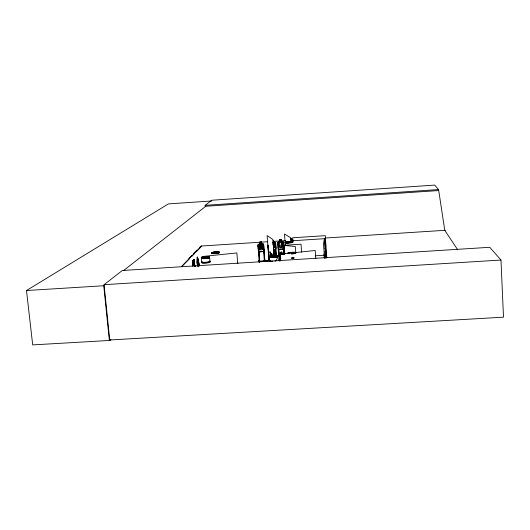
<?xml version="1.0" encoding="UTF-8"?>
<svg xmlns="http://www.w3.org/2000/svg" width="530" height="530" viewBox="0 0 530 530"><rect width="100%" height="100%" fill="white"/><g stroke="black" fill="none" stroke-linecap="round" stroke-linejoin="round"><path stroke-width="0.79" d="M197.71 261.27L197.823 259.972M218.254 252.519L218.565 252.499M217.817 252.836L218.201 252.711M194.649 264.907L194.119 259.488M194.901 266.457L194.033 259.369M193.185 263.49L193.304 263.953L192.655 260.753L192.754 264.45L192.787 260.747M197.544 258.931L198.015 259.223M197.531 258.792L197.697 261.052M212.457 253.154L212.079 253.082M198.16 265.908L198.233 264.709L198.538 266.106M208.012 257.852L209.039 257.507L208.648 257.487M197.988 265.59L197.769 261.045M208.442 257.507L208.21 257.819L208.992 257.812M197.332 260.376L197.16 257.401L197.359 259.521M325.387 248.676L324.83 248.683M325.943 245.469L325.387 245.503L326.241 257.739M324.002 253.963L324.281 258.143M325.201 257.547L325.592 255.182M197.226 261.476L197.398 260.793L197.206 261.442M263.993 249.484L263.503 251.406L259.097 251.863L258.375 250.067L257.971 244.946L258.494 244.237L262.933 243.727L263.662 244.337L264.854 261.111L263.682 245.509L263.118 245.536L264.384 261.157C263.562 260.17 265.868 260.614 264.238 260.568M264.072 249.498L263.562 251.478L259.057 251.935L258.329 250.094M275.434 249.776L275.925 247.861M283.749 247.172C281.615 252.306 286.14 246.781 282.702 241.435L281.483 241.567M258.56 260.972L259.627 262.125L258.541 261.237M280.211 259.998L280.628 258.759M283.318 252.015L283.63 251.174L283.497 254.36M276.335 260.27L279.038 254.287M194.073 259.375L194.47 266.106M272.851 244.794C273.354 241.971 275.68 242.309 273.294 245.198C275.494 246.457 274.586 248.835 273.328 246.211M274.036 248.066L274.871 246.437L274.593 242.866L273.593 242.323L273.434 240.401M279.277 259.634L279.674 258.772L280.794 258.547M279.33 259.647L279.754 258.845L280.807 258.6L280.072 259.462M284.458 250.995L283.934 251.849L284.106 254.128M258.474 244.184L257.918 244.933L259.144 261.707L259.064 261.111L259.713 261.045M278.714 256.05L277.72 242.627L278.29 241.892L279.648 241.753M277.799 242.654L278.316 241.952L282.715 241.441M197.193 261.807L197.405 265.954M196.974 261.82L197.418 265.709M198.088 260.21L197.703 259.356C198.432 260.078 197.935 258.229 197.657 259.197L197.478 257.063L198.081 261.244M197.935 258.965L197.206 259.76L197.412 259.462M197.246 257.454L197.478 257.063M110.055 339.968L109.385 340.658L103.807 286.24M211.801 200.963L168.394 203.904L26.5 290.533L32.688 344.897L109.783 340.439L110.929 339.266M181.79 266.577L189.303 258.878M191.615 256.507L194.503 253.545M196.232 251.77L200.857 247.026M181.373 266.656L201.546 246.006M188.839 258.435L191.727 255.486M193.463 253.711L196.935 250.173M199.83 247.225L200.983 246.046L267.504 241.753M294.779 252.863L294.415 252.962L295.077 252.85M295.362 253.035L294.428 252.929M287.923 253.519L288.499 253.578M277.19 256.354L276.581 256.48L277.501 256.334M276.733 256.58L277.11 256.354L276.607 256.348M292.368 242.071L291.593 242.091M292.129 242.349L291.513 242.395M292.302 242.111L291.579 242.29M279.648 241.812L278.747 242.548L279.019 246.119L280.085 247.556L281.861 247.371L282.695 245.748L282.424 242.177L281.423 241.634L281.264 239.712M270.28 256.811L270.121 256.838M270.26 256.712L270.154 256.679M270.678 256.838L270.148 256.884M285.491 242.654C286.631 242.727 285.286 242.74 285.816 242.601M123.742 270.419L205.773 206.256M109.783 340.439L104.072 284.683L122.344 270.479L489.753 247.298L500.969 260.038L503.5 317.172L109.736 339.982M438.628 190.548L205.236 206.296L205.156 205.329L211.755 200.234L434.653 185.102L438.575 189.568L444.763 230.311L457.496 249.464M269.074 260.714L269.28 260.058M269.359 260.124L269.081 260.151M268.995 260.647L267.835 245.065M218.115 252.558L218.857 252.538M212.245 252.936L212.192 252.909M212.285 253.108L212.026 253.088M202.175 258.13L201.744 258.203L202.44 258.176M202.241 258.183L202.062 258.064M276.653 256.421L276.965 256.46M277.614 256.421L276.991 256.613M285.61 242.475L285.716 242.455M286.134 242.694L285.63 242.654M264.967 261.091L259.157 261.668M264.304 260.561C263.801 261.091 265.649 259.885 265.47 261.509L264.437 260.654M259.223 261.701L259.64 261.045M257.964 246.099L258.494 246.046L259.76 261.648M208.244 257.686L209.244 257.699L208.369 257.746M218.771 252.578L218.208 252.644M218.817 252.817L218.353 252.876M202.288 258.103L201.771 258.143M217.856 252.79L218.274 252.525M211.973 253.141L212.398 253.102M283.596 251.233L284.418 250.942M269.849 260.455L266.173 260.886L269.386 260.7L268.564 250.644M290.798 241.488L291.904 241.203M290.877 239.845L291.586 239.666L291.54 239.023L290.824 239.209M290.751 240.852L292.653 240.302L291.891 240.494M290.513 238.884L291.745 238.586L291.858 240.567L292.494 241.051M294.362 253.048L294.779 253.002M270.273 256.878L270.061 256.99M209.072 257.712L209.078 257.6M218.897 252.717L218.486 252.724M202.182 258.07L202.049 258.243M194.159 259.362L193.781 260.68L194.192 264.583M278.899 256.831L279.337 256.739L279.582 259.958M280.41 254.493C279.317 253.744 278.263 256.805 279.356 254.784L280.469 254.552L280.31 252.472M281.953 254.155L283.027 253.943L282 254.161L281.841 252.081L281.953 254.241M280.264 252.465L281.841 252.081L280.204 252.406L280.423 254.546M194.543 266.345L195.729 266.113M194.583 266.345L194.397 264.198L192.582 264.549L192.754 265.994M194.344 264.284L192.628 264.556L192.821 266.053M280.165 259.958L278.939 259.753L280.185 260.011M280.695 259.302L280.383 259.627M201.91 258.136L201.923 256.56L236.857 252.942L237.745 263.642M198.571 263.49C199.201 263.198 198.16 265.053 198.783 265.908M197.557 258.885L198.081 259.21M197.677 260.979L197.326 260.8M199.167 265.45L198.578 261.429L199.154 265.954M197.478 262.794C196.749 262.217 198.266 265.305 197.763 266M294.945 252.976L295.515 253.068M202.062 257.911L202.288 257.918M292.414 242.21L291.639 242.296M212.245 253.214L212.007 253.207M269.836 260.223L266.239 260.932M274.017 255.705L273.719 249.173L274.328 255.758M273.977 249.922L275.494 249.842L275.991 247.868L275.593 242.727L274.871 242.124L273.639 242.243L273.506 240.342M259.687 242.177L261.482 241.998M272.407 242.448L274.865 242.197L275.547 242.766M272.46 243.084L273.646 242.965L273.917 246.536M275.938 255.367L275.057 243.932L275.62 243.906M277.78 243.793L278.303 243.74L279.111 254.36M283.689 253.85L282.881 243.244L283.404 243.19M279.973 246.026L281.741 245.847L281.51 242.263M283.351 249.14L278.846 249.597L278.124 247.762M282.04 249.279L281.324 239.639L279.423 239.832L279.582 241.76M281.337 239.653L279.436 239.845L280.238 249.464M279.701 242.455L281.476 242.276M208.138 257.6L208.674 257.779M294.766 252.856L295.27 252.856M205.156 205.329L438.575 189.568M273.275 241.382L279.873 240.951M281.523 240.845L285.644 240.58M291.414 240.209L293.063 240.103M325.215 238.03L445.346 230.278M291.44 240.819L324.691 238.672L326.049 258.163M324.757 251.889L326.381 251.79M315.317 255.791L325.837 255.122M104.072 284.683L500.969 260.038M26.5 290.533L104.178 285.716M291.811 242.17L292.156 242.203M208.688 257.6L208.78 257.62M268.094 245.834L269.399 260.68M218.598 252.631L218.936 252.677M295.077 253.022L295.23 253.029A4.213 0.649 -4.3 0 0 294.017 252.22A4.213 0.649 -4.3 0 0 288.201 252.83A4.213 0.649 -4.3 0 0 289.387 253.645M276.905 256.586L276.395 256.573M293.123 240.865L292.606 240.295M279.231 260.223L279.999 260.343L280.052 261.071L279.284 260.952L279.052 257.169M264.483 260.594L265.517 261.449M198.644 261.423L198.213 261.244L198.942 266.02M197.339 260.873L198.644 261.489M282.881 243.244L283.729 253.877M278.303 243.74L279.529 260.753M275.057 243.932L275.978 255.394M277.72 242.627L278.19 247.748L278.899 249.537M268.312 251.187L274.103 255.573M258.454 246.019L259.726 261.648M269.107 260.714L267.094 235.565L272.857 239.474L274.116 255.785M264.251 260.727L259.76 261.237M262.9 243.787L263.602 244.37M282.748 241.435L283.471 242.038M259.302 262.158L258.309 261.264L258.6 260.945M237.725 263.456L237.175 263.556M192.741 260.733L193.079 261.919M280.39 255.321L279.86 255.44L280.668 256.865M284.901 253.903L284.067 251.743L284.855 252.836M197.869 258.898L198.035 259.541M198.578 265.537L198.432 262.098L197.829 261.74L198.174 265.623L198.671 265.881L198.326 261.992L198.16 263.788L197.61 261.641L197.902 265.484M194.351 264.192L194.53 266.431M201.373 258.15L201.718 262.025M198.79 263.463L199.002 265.881M198.306 261.88L198.094 259.15L198.24 261.886M197.644 265.424L197.127 259.7L197.551 266.034M209.602 257.282A4.174 0.629 -5 0 1 202.93 258.262A4.18 0.629 -5 0 1 203.931 257.116A4.18 0.629 -5 0 1 209.608 257.302A4.18 0.629 -5 0 1 202.924 258.282A4.174 0.629 -5 0 1 203.937 257.096A4.174 0.629 -5 0 1 209.602 257.282L209.953 261.171M261.476 241.991L261.628 243.919M273.155 240.759L273.202 241.402M273.719 249.173L274.162 254.87M271.353 255.877L271.168 253.426L271.32 255.851M270.479 251.816L270.83 255.93M268.193 245.9L268.445 249.067M285.299 243.528L285.418 245.105M285.372 245.827L284.477 233.982L290.784 237.831L291.083 241.846M284.643 254.108L283.974 245.291L301.02 244.191L301.61 252.227M284.59 254.248L283.921 245.423L295.303 246.49L295.727 252.181M283.358 242.071L284.06 251.379M283.358 252.028L283.537 254.36M280.522 255.241L280.642 256.798M280.496 260.634L279.999 254.168L315.211 250.491L315.781 258.527M279.727 255.414L280.026 259.296M279.019 258.441L279.197 260.349M275.534 242.76L276.527 256.129M292.924 240.984L292.679 237.771L325.261 235.665L326.791 257.699M291.659 238.659L291.805 240.567M325.804 258.223L324.44 238.725L323.492 243.701L324.499 258.123M325.142 251.909L325.519 257.534M275.998 260.912A4.26 0.682 -4.4 0 1 274.938 261.052M272.738 261.191A4.26 0.682 -4.4 0 1 269.922 260.7M270.307 261.568A4.319 0.689 -4.4 0 1 270.141 261.052M272.738 261.489A4.319 0.689 -4.4 0 1 270.121 260.8M209.794 261.548A4.227 0.656 -5 0 1 205.832 262.794A4.227 0.656 -5 0 1 202.029 262.198M209.761 261.833A4.167 0.649 -5 0 1 205.859 263.065A4.167 0.649 -5 0 1 202.102 262.476M209.774 261.297A4.227 0.656 -5 0 1 205.812 262.542A4.227 0.656 -5 0 1 202.003 261.952M209.694 261.025A4.167 0.643 -5 0 1 205.786 262.251A4.167 0.643 -5 0 1 202.036 261.668M293.594 253.373A4.213 0.649 -4.3 0 1 291.454 253.598M293.62 253.777A4.2 0.649 -4.3 0 1 291.487 254.002M287.558 253.598A4.2 0.649 -4.3 0 1 291.99 252.671A4.2 0.649 -4.3 0 1 295.919 253.068M287.956 253.658A4.213 0.649 -4.3 0 1 291.421 252.472A4.213 0.649 -4.3 0 1 295.714 253.009M293.607 253.539A4.213 0.649 -4.3 0 1 291.467 253.764M293.964 258.017A4.26 0.676 -4.3 0 1 291.798 258.249M293.958 258.296A4.2 0.669 -4.3 0 1 291.825 258.521M293.945 257.765A4.26 0.676 -4.3 0 1 291.778 257.991M293.898 257.474A4.207 0.662 -4.3 0 1 291.765 257.699M262.8 248.888L262.191 249.007L260.992 247.258C260.316 250.292 258.302 249.869 260.548 246.881C257.825 244.555 259.919 243.701 260.892 246.404C261.396 243.575 263.735 243.906 261.343 246.814L262.8 248.888M262.926 248.06L262.092 249.696L260.303 249.875L259.223 248.438L258.938 244.847L259.846 244.111L259.614 242.117L261.542 241.932L261.635 243.926L262.648 244.469L262.926 248.06M283.471 253.154L283.471 253.154M281.556 252.565L280.602 252.764L280.655 253.453L281.609 253.254L281.556 252.565M194.079 264.702L193.019 264.914L193.079 265.636L194.146 265.417L194.079 264.702M261.191 242.356L260.038 242.475L260.091 243.111L261.244 242.998L261.191 242.356M261.688 244.569L259.899 244.747L260.184 248.338L261.972 248.159L261.688 244.569M280.986 240.07L279.847 240.189L279.893 240.825L281.032 240.713L280.986 240.07M271.446 257.037A4.266 0.662 -4.4 0 0 278.078 256.03A4.266 0.662 -4.4 0 0 271.983 255.844A4.266 0.662 -4.4 0 0 271.446 257.037M271.797 257.447A4.253 0.662 -4.4 0 0 278.098 256.44A4.24 0.662 -4.4 0 1 271.804 257.454A4.253 0.662 -4.4 0 1 271.386 256.361A4.253 0.662 -4.4 0 1 278.031 256.275A4.24 0.662 -4.4 0 0 271.393 256.368A4.24 0.662 -4.4 0 0 271.804 257.454M271.453 257.189A4.266 0.662 -4.4 0 0 278.091 256.189A4.266 0.662 -4.4 0 0 271.996 255.997A4.266 0.662 -4.4 0 0 271.453 257.183A4.266 0.662 -4.4 0 0 278.091 256.175A4.266 0.662 -4.4 0 0 271.996 255.99A4.266 0.662 -4.4 0 0 271.453 257.189M202.97 258.68A4.16 0.629 -5 0 0 209.628 257.699A4.16 0.629 -5 0 0 203.977 257.514A4.16 0.629 -5 0 0 202.97 258.68M202.937 258.428A4.18 0.629 -5 0 0 209.622 257.447A4.18 0.629 -5 0 0 203.944 257.255A4.18 0.629 -5 0 0 202.937 258.428M286.876 242.72A3.902 0.556 -4.3 0 0 292.904 241.846A3.902 0.556 -4.3 0 0 287.273 241.726A3.902 0.556 -4.3 0 0 286.876 242.72A3.915 0.556 -4.3 0 0 292.918 241.865A3.915 0.556 -4.3 0 0 287.267 241.746A3.915 0.556 -4.3 0 0 286.869 242.74M286.909 243.118A3.902 0.556 -4.3 0 0 292.931 242.243A3.902 0.556 -4.3 0 0 287.3 242.117A3.902 0.556 -4.3 0 0 286.909 243.118M286.882 242.879A3.915 0.563 -4.3 0 0 292.931 241.998A3.915 0.563 -4.3 0 0 287.273 241.879A3.915 0.563 -4.3 0 0 286.882 242.879M212.941 253.241A4.054 0.596 -4.9 0 0 219.407 252.306A4.054 0.596 -4.9 0 0 213.855 252.141A4.054 0.596 -4.9 0 0 212.941 253.241A4.061 0.596 -4.9 0 0 219.413 252.32A4.061 0.596 -4.9 0 0 213.855 252.154A4.061 0.596 -4.9 0 0 212.941 253.26M212.954 253.247A4.035 0.59 -4.9 0 0 219.394 252.313A4.035 0.59 -4.9 0 0 213.862 252.154A4.035 0.59 -4.9 0 0 212.954 253.247M212.987 253.651A4.048 0.596 -4.9 0 0 219.433 252.711A4.035 0.596 -4.9 0 0 213.895 252.538A4.035 0.596 -4.9 0 0 212.987 253.638A4.035 0.596 -4.9 0 0 219.427 252.704A4.048 0.596 -4.9 0 0 213.895 252.545A4.048 0.596 -4.9 0 0 212.987 253.651M212.954 253.4A4.061 0.596 -4.9 0 0 219.427 252.459A4.061 0.596 -4.9 0 0 213.868 252.293A4.061 0.596 -4.9 0 0 212.954 253.4"/></g></svg>
